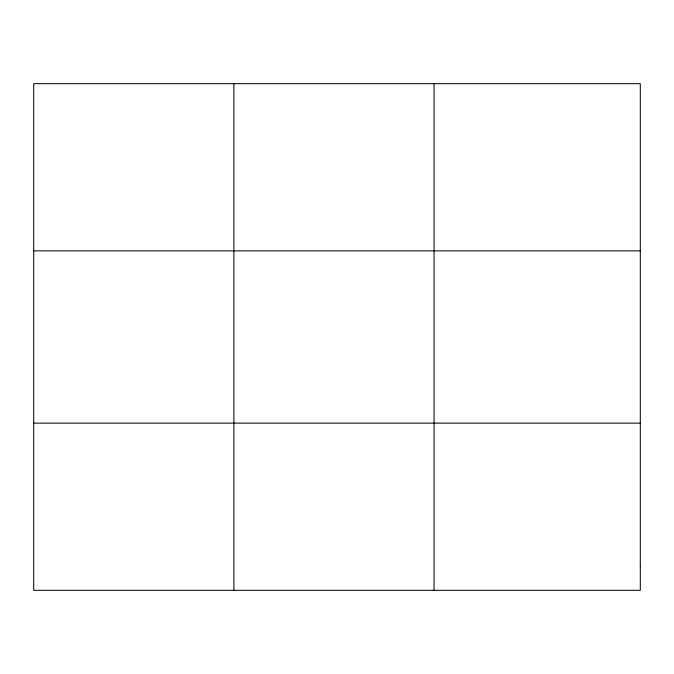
<?xml version="1.0" encoding="UTF-8"?>
<svg xmlns="http://www.w3.org/2000/svg" width="674" height="674" viewBox="0 0 674 674"><rect width="100%" height="100%" fill="white"/><g stroke="black" fill="none" stroke-linecap="round" stroke-linejoin="round"><path stroke-width="1.01" d="M233.878 83.677L233.878 590.323M434.056 83.677L434.056 590.323M33.7 250.871L640.3 250.871M33.7 423.129L640.3 423.129M640.3 566.438L640.3 590.323L33.7 590.323L33.7 83.677L640.3 83.677L640.3 566.438"/></g></svg>
